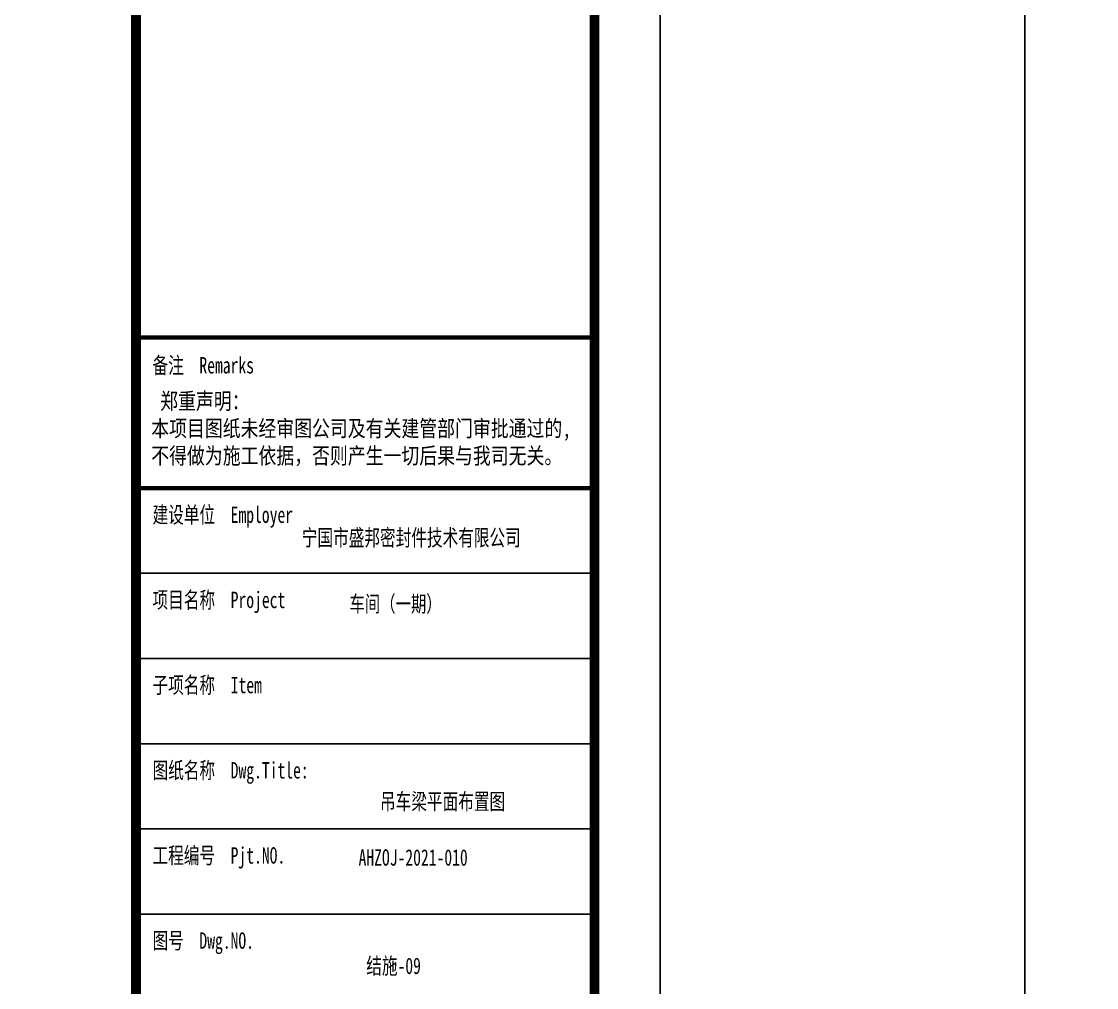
# Model space of a CAD drawing. Extents: x -89996 to 1006241, y -2176 to 440573.
# Drawn here: x 895479 to 918686, y 110766 to 131617 of the extents above; entities that cross this region are included whole.
import ezdxf
from ezdxf.enums import TextEntityAlignment as Align

# ---------------------------------------------------------------- set-up
doc = ezdxf.new("R2010")
doc.units = 0
doc.header["$LTSCALE"] = 1000
doc.header["$MEASUREMENT"] = 0
doc.layers.add('PUB_TITLE', color=4, linetype='Continuous')
doc.styles.add('_gyy_title_ST', font='', dxfattribs={"width": 0.8})
doc.styles.get('_gyy_title_ST').set_extended_font_data('SimSun')

# ---------------------------------------------------------------- blocks, each defined once
blk = doc.blocks.new('A$C767023C3')
at = {"layer": 'PUB_TITLE'}
for p, q in [((0, -23192), (-4949, -23192)), ((0, -25737), (-4949, -25737)), ((0, -26657), (-4949, -26657)), ((0, -27576), (-4949, -27576)), ((0, -28495), (-4949, -28495)), ((0, -29414), (-4949, -29414))]:
    blk.add_line(p, q, dxfattribs=at)
at = {"layer": 'PUB_TITLE', "const_width": 106}
blk.add_lwpolyline([(-4949, 0), (0, 0), (0, -40586), (-4949, -40586)], close=True, dxfattribs=at)
at = {"layer": 'PUB_TITLE', "const_width": 49.5}
for points in [[(-4949, -23192), (0, -23192)], [(-4949, -24818), (0, -24818)]]:
    blk.add_lwpolyline(points, dxfattribs=at)
at = {"layer": 'PUB_TITLE', "style": '_gyy_title_ST', "width": 0.7}
for s, height, p in [('备注  Remarks', 176.77, (-4771, -23580)), ('建设单位  Employer', 176.77, (-4771, -25193)), ('项目名称  Project', 176.77, (-4771, -26112)), ('子项名称  Item', 176.8, (-4771, -27031)), ('图纸名称  Dwg.Title:', 176.77, (-4771, -27951)), ('工程编号  Pjt.NO.', 176.77, (-4771, -28870)), ('图号  Dwg.NO.', 176.77, (-4771, -29789))]:
    blk.add_text(s, height=height, dxfattribs=at).set_placement(p)
at = {"layer": 'PUB_TITLE', "color": 2, "style": '_gyy_title_ST', "width": 0.7}
for s, height, p in [('宁国市盛邦密封件技术有限公司', 176.77, (-1978, -25348)), ('车间（一期）', 173.9, (-2148, -26063))]:
    blk.add_text(s, height=height, dxfattribs=at).set_placement(p, align=Align.MIDDLE)
blk.add_text('AHZOJ-2021-010', height=176.77, dxfattribs=at).set_placement((-1958, -28892), align=Align.CENTER)
at = {"layer": 'PUB_TITLE', "insert": (-4785, -23790), "char_height": 176.77, "width": 5656.57, "attachment_point": 1, "style": '_gyy_title_ST'}
blk.add_mtext(' 郑重声明：\\P本项目图纸未经审图公司及有关建管部门审批通过的,\\P不得做为施工依据，否则产生一切后果与我司无关。', dxfattribs=at)

msp = doc.modelspace()

# ---------------------------------------------------------------- linework, layer by layer
at = {"layer": 'PUB_TITLE'}
for points in [[(790463.87, 88593.71), (909263.87, 88593.71), (909263.87, 172593.71), (790463.87, 172593.71)], [(917140.81, 109593.71), (1006240.81, 109593.71), (1006240.81, 172593.71), (917140.81, 172593.71)]]:
    msp.add_lwpolyline(points, close=True, dxfattribs=at)
at = {"layer": 'PUB_TITLE', "const_width": 212.12}
msp.add_lwpolyline([(793999.23, 90007.85), (793999.23, 171179.57), (907849.73, 171179.57), (907849.73, 90007.85)], close=True, dxfattribs=at)

# ---------------------------------------------------------------- block references
at = {"xscale": 2, "yscale": 2, "zscale": 2}
msp.add_blockref('A$C767023C3', (907849.73, 171179.57), dxfattribs=at)

# ---------------------------------------------------------------- texts
at = {"layer": 'PUB_TITLE', "color": 6, "style": '_gyy_title_ST', "width": 0.7}
msp.add_text('吊车梁平面布置图 ', height=353.535, dxfattribs=at).set_placement((904653.8, 114787.96), align=Align.MIDDLE)
msp.add_text('结施-09', height=353.535, dxfattribs=at).set_placement((903511.15, 111056.99), align=Align.CENTER)

doc.saveas('drawing.dxf')
